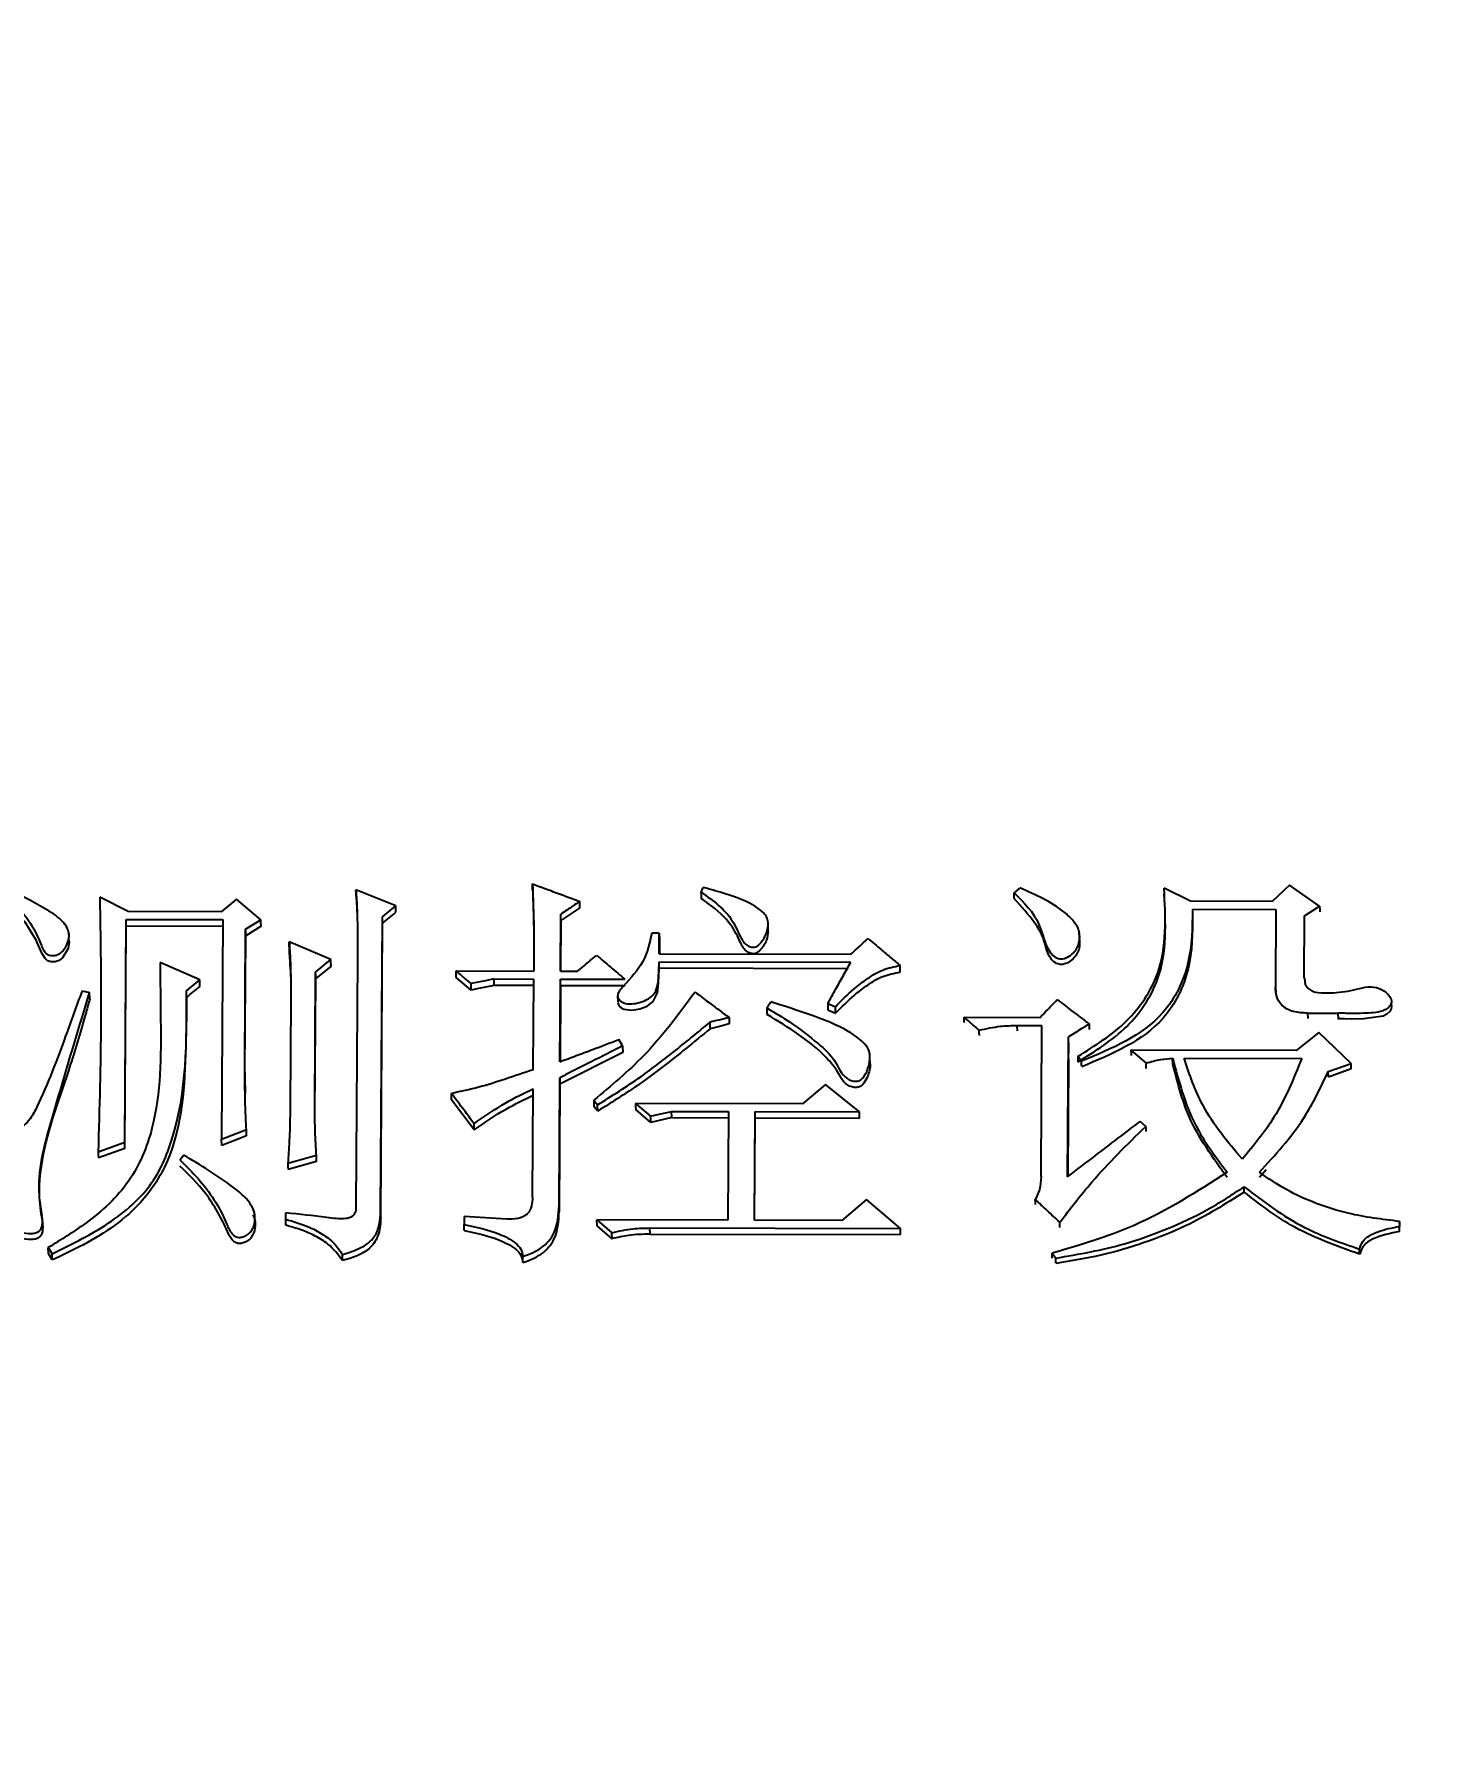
# Model space of a CAD drawing. Header units: millimetres. Extents: x 2312 to 3992, y 755 to 1943.
# Drawn here: x 2748.37 to 2755.5, y 1694.13 to 1702.97 of the extents above; entities that cross this region are included whole.
import ezdxf

# ---------------------------------------------------------------- set-up
doc = ezdxf.new("R2010")
doc.units = ezdxf.units.MM
doc.layers.add('标注', color=3, linetype='Continuous', lineweight=13)
doc.styles.add('SLDTEXTSTYLE1', font='txt.shx', dxfattribs={"width": 0.7, "bigfont": 'gbcbig.shx'})
doc.dimstyles.new('SLDDIMSTYLE12$0', dxfattribs={"dimtxt": 12, "dimasz": 10, "dimexe": 0, "dimexo": 0.0625, "dimgap": 0.875, "dimtad": 1, "dimdec": 1, "dimlfac": 1.8, "dimrnd": 1e-09, "dimzin": 12, "dimdsep": 46, "dimtxsty": 'SLDTEXTSTYLE1', "dimcen": 0.09, "dimdle": 8.16, "dimclrd": 3, "dimclre": 3, "dimadec": 0, "dimazin": 3, "dimtfac": 1, "dimtdec": 1, "dimtofl": 0, "dimtmove": 0, "dimatfit": 3, "dimfxl": 0, "dimfrac": 2, "dimtolj": 1, "dimlwd": 5, "dimlwe": 5, "dimarcsym": 0})

# ---------------------------------------------------------------- blocks, each defined once
blk = doc.blocks.new('*D45')
at = {"layer": 'Defpoints', "color": 0, "transparency": 16777216}
for p in [(2923.8087, 1855.6408), (2923.8087, 1839.6737), (2684.6011, 1694.1345)]:
    blk.add_point(p, dxfattribs=at)
at = {"layer": '标注', "color": 3, "lineweight": 5, "transparency": 16777216}
blk.add_line((2684.6011, 1694.197), (2684.6011, 1855.6408), dxfattribs=at)
at = {"layer": '标注', "color": 3, "linetype": 'Continuous', "lineweight": 5, "transparency": 16777216}
for p, q in [((2694.6011, 1855.6408), (2913.8087, 1855.6408)), ((2923.8087, 1839.7362), (2923.8087, 1855.6408))]:
    blk.add_line(p, q, dxfattribs=at)
at = {"layer": '标注', "color": 3, "transparency": 16777216}
for points in [[(2694.6011, 1857.3075), (2694.6011, 1853.9742), (2684.6011, 1855.6408)], [(2913.8087, 1857.3075), (2913.8087, 1853.9742), (2923.8087, 1855.6408)]]:
    blk.add_solid(points, dxfattribs=at)
at = {"layer": '标注', "color": 0, "transparency": 16777216, "insert": (2804.2049, 1867.9444), "char_height": 10, "attachment_point": 5, "style": 'SLDTEXTSTYLE1'}
blk.add_mtext('\\A1;{\\H2.28571x;290}', dxfattribs=at)

msp = doc.modelspace()

# ---------------------------------------------------------------- linework, layer by layer
at = {"color": 7, "linetype": 'Continuous', "lineweight": 25}
for p, q in [((2750.2228, 1698.4974), (2750.0189, 1698.5791)), ((2753.3962, 1698.5351), (2753.3954, 1698.5642)), ((2754.3006, 1698.5209), (2754.1647, 1698.5874)), ((2754.8073, 1698.6026), (2754.7192, 1698.52)), ((2754.9625, 1698.4946), (2754.8073, 1698.6026)), ((2748.85, 1698.4679), (2748.7044, 1698.5413)), ((2749.4053, 1698.5317), (2749.327, 1698.4668)), ((2749.5312, 1698.4258), (2749.4053, 1698.5317)), ((2750.1543, 1698.4407), (2750.2228, 1698.4974)), ((2751.168, 1698.4861), (2751.0703, 1698.4215)), ((2754.7192, 1698.52), (2754.3006, 1698.5209)), ((2754.3101, 1698.4794), (2754.7385, 1698.4785)), ((2754.3101, 1698.4794), (2754.3109, 1698.4507)), ((2754.7385, 1698.4785), (2754.7363, 1698.0802)), ((2754.8843, 1698.445), (2754.9625, 1698.4946)), ((2748.8331, 1697.2853), (2748.84, 1698.4273)), ((2748.8339, 1697.2534), (2748.8407, 1698.3938)), ((2748.84, 1698.4273), (2749.3365, 1698.4262)), ((2748.8407, 1698.3938), (2749.3372, 1698.3927)), ((2749.327, 1698.4668), (2748.85, 1698.4679)), ((2749.3365, 1698.4262), (2749.3297, 1697.3006)), ((2749.453, 1698.3772), (2749.5312, 1698.4258)), ((2749.5319, 1698.3923), (2749.4537, 1698.3438)), ((2750.1453, 1696.93), (2750.1543, 1698.4407)), ((2750.146, 1696.8986), (2750.1551, 1698.4072)), ((2751.0677, 1698.1622), (2751.0695, 1698.455)), ((2751.0703, 1698.4215), (2751.0687, 1698.1622)), ((2752.134, 1698.3656), (2752.1333, 1698.3994)), ((2754.8826, 1698.1297), (2754.8843, 1698.445)), ((2754.8851, 1698.4164), (2754.8843, 1698.445)), ((2748.5457, 1698.3479), (2748.5454, 1698.3594)), ((2748.5462, 1698.3256), (2748.5459, 1698.3357)), ((2749.4488, 1697.6764), (2749.453, 1698.3772)), ((2749.4495, 1697.644), (2749.4537, 1698.3438)), ((2749.8901, 1698.2217), (2749.6765, 1698.3116)), ((2750.0265, 1698.3316), (2750.0267, 1698.3127)), ((2751.5751, 1698.3563), (2751.5362, 1698.3564)), ((2751.5745, 1698.2506), (2751.5751, 1698.3563)), ((2751.5751, 1698.3563), (2751.5759, 1698.323)), ((2751.5759, 1698.323), (2751.5754, 1698.2506)), ((2753.7303, 1698.3335), (2753.7295, 1698.362)), ((2749.8118, 1698.1567), (2749.8901, 1698.2217)), ((2750.0265, 1698.2295), (2750.0189, 1696.9549)), ((2751.5743, 1698.2099), (2752.5575, 1698.2078)), ((2751.575, 1698.1768), (2751.5743, 1698.2099)), ((2751.5745, 1698.2506), (2752.5577, 1698.2485)), ((2749.2178, 1698.1173), (2749.0139, 1698.2073)), ((2749.6825, 1698.1716), (2749.6845, 1698.0926)), ((2749.8077, 1697.4632), (2749.8118, 1698.1567)), ((2749.8085, 1697.4311), (2749.8126, 1698.1237)), ((2749.8909, 1698.1885), (2749.8126, 1698.1237)), ((2750.5323, 1698.1633), (2750.9314, 1698.1625)), ((2750.5331, 1698.1302), (2750.5323, 1698.1633)), ((2750.6105, 1698.065), (2750.5331, 1698.1302)), ((2750.7267, 1698.1222), (2750.9312, 1698.1218)), ((2750.9284, 1697.6569), (2750.9312, 1698.1218)), ((2751.0649, 1697.6975), (2751.0675, 1698.1215)), ((2751.0675, 1698.1215), (2751.3985, 1698.1208)), ((2751.0682, 1698.0884), (2751.0675, 1698.1215)), ((2751.0677, 1698.1622), (2751.1553, 1698.162)), ((2752.539, 1698.1747), (2751.575, 1698.1768)), ((2752.8113, 1698.1578), (2752.8105, 1698.191)), ((2748.6138, 1698.0616), (2748.6527, 1698.0534)), ((2748.6535, 1698.0204), (2748.6527, 1698.0534)), ((2749.1493, 1698.0605), (2749.2178, 1698.1173)), ((2749.15, 1698.0275), (2749.1493, 1698.0604)), ((2750.9319, 1698.0887), (2750.7275, 1698.0892)), ((2751.0682, 1698.0884), (2751.0659, 1697.6978)), ((2751.0682, 1698.0884), (2751.3992, 1698.0877)), ((2751.3612, 1698.0365), (2751.362, 1698.0034)), ((2754.7363, 1698.0801), (2754.7371, 1698.0521)), ((2749.6845, 1698.0186), (2749.6811, 1697.4635)), ((2752.4394, 1697.9963), (2752.4782, 1697.9799)), ((2752.4394, 1697.9963), (2752.4401, 1697.9635)), ((2752.4401, 1697.9635), (2752.479, 1697.9471)), ((2754.9011, 1697.9468), (2755.0568, 1697.9465)), ((2754.9011, 1697.9468), (2754.9018, 1697.9191)), ((2755.0568, 1697.9465), (2755.0576, 1697.9183)), ((2755.3274, 1698.022), (2755.3274, 1698.0227)), ((2755.3282, 1697.9946), (2755.3282, 1697.9953)), ((2753.1389, 1697.9257), (2753.5283, 1697.9249)), ((2753.1397, 1697.898), (2753.1389, 1697.9257)), ((2753.4112, 1697.8835), (2753.5378, 1697.8833)), ((2753.412, 1697.8559), (2753.4112, 1697.8835)), ((2753.5337, 1697.1083), (2753.5378, 1697.8833)), ((2751.3867, 1697.7784), (2751.3674, 1697.8111)), ((2751.3867, 1697.7784), (2751.3874, 1697.7458)), ((2753.6699, 1697.108), (2753.6738, 1697.8247)), ((2753.6746, 1697.7967), (2753.6743, 1697.74)), ((2754.9589, 1697.8469), (2754.8416, 1697.7557)), ((2755.1236, 1697.6885), (2754.9589, 1697.8469)), ((2751.3874, 1697.7458), (2751.0652, 1697.5834)), ((2752.6553, 1697.7278), (2752.6551, 1697.7349)), ((2752.6559, 1697.702), (2752.6554, 1697.7227)), ((2753.6741, 1697.715), (2753.6709, 1697.1087)), ((2753.9947, 1697.7575), (2754.0722, 1697.6907)), ((2754.8416, 1697.7557), (2753.9947, 1697.7575)), ((2754.2094, 1697.688), (2754.2086, 1697.7154)), ((2754.2671, 1697.7153), (2754.8705, 1697.714)), ((2755.0065, 1697.6471), (2755.1236, 1697.6885)), ((2749.4495, 1697.644), (2749.4488, 1697.6764)), ((2751.0606, 1696.9609), (2751.0644, 1697.6158)), ((2755.0073, 1697.6198), (2755.0065, 1697.6471)), ((2755.1244, 1697.6606), (2755.0073, 1697.6193)), ((2750.6256, 1697.3478), (2750.5098, 1697.503)), ((2750.9245, 1697.0022), (2750.9278, 1697.5589)), ((2751.0652, 1697.5834), (2751.0613, 1696.9294)), ((2752.4271, 1697.5802), (2752.3097, 1697.4823)), ((2752.6016, 1697.4408), (2752.4271, 1697.5802)), ((2749.8085, 1697.4311), (2749.8077, 1697.4632)), ((2751.239, 1697.501), (2751.2583, 1697.4764)), ((2751.239, 1697.501), (2751.2397, 1697.4688)), ((2751.2591, 1697.4443), (2751.2397, 1697.4688)), ((2751.2591, 1697.4443), (2751.2583, 1697.4764)), ((2751.4531, 1697.4842), (2751.5306, 1697.4186)), ((2752.3097, 1697.4823), (2751.4531, 1697.4842)), ((2751.5313, 1697.3865), (2751.4538, 1697.452)), ((2751.6378, 1697.4429), (2751.9298, 1697.4423)), ((2751.6385, 1697.4108), (2751.6378, 1697.4429)), ((2751.9298, 1697.4423), (2751.9266, 1696.8852)), ((2752.0629, 1696.8849), (2752.0661, 1697.442)), ((2752.0661, 1697.442), (2752.6016, 1697.4408)), ((2749.3297, 1697.3006), (2749.4565, 1697.3494)), ((2750.6256, 1697.3478), (2750.6248, 1697.3798)), ((2751.6385, 1697.4108), (2751.5313, 1697.3865)), ((2751.6385, 1697.4108), (2751.9306, 1697.4102)), ((2752.0638, 1696.8849), (2752.0669, 1697.4099)), ((2752.0669, 1697.4099), (2752.6023, 1697.4087)), ((2754.0705, 1697.3658), (2754.0414, 1697.3909)), ((2754.0705, 1697.3658), (2754.0712, 1697.339)), ((2748.6965, 1697.2364), (2748.8331, 1697.2853)), ((2748.8339, 1697.2534), (2748.6973, 1697.2046)), ((2749.3305, 1697.2687), (2749.3297, 1697.3006)), ((2749.4573, 1697.3175), (2749.3305, 1697.2687)), ((2749.6697, 1697.177), (2749.816, 1697.2177)), ((2749.8167, 1697.1859), (2749.6705, 1697.1453)), ((2754.6876, 1697.1425), (2754.6541, 1697.1039)), ((2752.6378, 1696.9903), (2752.5107, 1696.8839)), ((2752.8122, 1696.8422), (2752.6378, 1696.9903)), ((2754.5759, 1697.0297), (2754.5751, 1697.056)), ((2749.4899, 1696.9415), (2749.4898, 1696.9452)), ((2749.6583, 1696.8901), (2749.6585, 1696.9229)), ((2749.6591, 1696.8587), (2749.6583, 1696.8901)), ((2750.146, 1696.8986), (2750.1453, 1696.93)), ((2750.5735, 1696.9045), (2750.5732, 1696.8635)), ((2751.0613, 1696.9294), (2751.0606, 1696.9609)), ((2751.2548, 1696.8866), (2751.3323, 1696.8208)), ((2751.9266, 1696.8852), (2751.2548, 1696.8866)), ((2751.2556, 1696.8553), (2751.2548, 1696.8866)), ((2752.5107, 1696.8839), (2752.0629, 1696.8849)), ((2750.574, 1696.8322), (2750.5732, 1696.8635)), ((2751.3331, 1696.7895), (2751.2556, 1696.8553)), ((2751.3331, 1696.7895), (2751.3323, 1696.8208)), ((2751.5272, 1696.845), (2752.8122, 1696.8422)), ((2751.528, 1696.8137), (2751.5272, 1696.845)), ((2751.528, 1696.8137), (2752.813, 1696.811)), ((2755.3724, 1696.8787), (2755.3723, 1696.8537)), ((2755.373, 1696.8278), (2755.3723, 1696.8537)), ((2755.3732, 1696.8528), (2755.3724, 1696.8787)), ((2748.4405, 1696.7449), (2748.4598, 1696.712)), ((2748.4413, 1696.7138), (2748.4405, 1696.7449)), ((2748.4606, 1696.6809), (2748.4413, 1696.7138)), ((2753.59, 1696.7153), (2753.6093, 1696.6902)), ((2753.5908, 1696.6897), (2753.59, 1696.7153)), ((2753.6101, 1696.6646), (2753.6093, 1696.6902))]:
    msp.add_line(p, q, dxfattribs=at)
at = {"color": 7, "linetype": 'Continuous', "lineweight": 25, "flags": 128}
for points in [[(2750.0196, 1698.5454), (2750.0192, 1698.5642), (2750.0189, 1698.5791)], [(2750.9252, 1698.5759), (2750.9248, 1698.5947), (2750.9244, 1698.6096)], [(2751.7914, 1698.5335), (2751.7911, 1698.5439), (2751.7909, 1698.5555), (2751.7906, 1698.5671)], [(2748.5443, 1698.3254), (2748.5477, 1698.313), (2748.5418, 1698.2785), (2748.5131, 1698.2302), (2748.4965, 1698.2168), (2748.4758, 1698.2094), (2748.456, 1698.2091), (2748.437, 1698.2154), (2748.4241, 1698.2262), (2748.408, 1698.2548), (2748.379, 1698.3211), (2748.3218, 1698.4127), (2748.2282, 1698.5169), (2748.2282, 1698.5169)], [(2750.2236, 1698.4638), (2750.2231, 1698.4826), (2750.2228, 1698.4974)], [(2751.168, 1698.4861), (2751.1676, 1698.505), (2751.1673, 1698.5197)], [(2754.9625, 1698.4946), (2754.9629, 1698.4783), (2754.9632, 1698.4658)], [(2748.8407, 1698.3938), (2748.8403, 1698.4125), (2748.84, 1698.4273)], [(2749.5319, 1698.3923), (2749.5315, 1698.4111), (2749.5312, 1698.4258)], [(2750.1551, 1698.4072), (2750.1546, 1698.426), (2750.1543, 1698.4407)], [(2751.0703, 1698.4215), (2751.0698, 1698.4402), (2751.0695, 1698.455)], [(2749.4537, 1698.3438), (2749.4533, 1698.3625), (2749.453, 1698.3772)], [(2749.6773, 1698.2783), (2749.6768, 1698.297), (2749.6765, 1698.3116)], [(2749.8909, 1698.1885), (2749.8905, 1698.2071), (2749.8901, 1698.2217)], [(2749.8126, 1698.1237), (2749.8122, 1698.1422), (2749.8118, 1698.1567)], [(2750.7267, 1698.1222), (2750.6828, 1698.1131), (2750.6463, 1698.1056), (2750.6098, 1698.098)], [(2750.7275, 1698.0892), (2750.7271, 1698.1077), (2750.7267, 1698.1222)], [(2751.3628, 1697.9999), (2751.3633, 1697.994), (2751.3696, 1697.9831), (2751.3799, 1697.9739), (2751.3931, 1697.9671), (2751.4345, 1697.9618), (2751.475, 1697.9684), (2751.512, 1697.9832), (2751.5433, 1698.0061), (2751.5656, 1698.051), (2751.5716, 1698.0998), (2751.575, 1698.1768), (2751.575, 1698.1768)], [(2749.2185, 1698.0843), (2749.2181, 1698.1028), (2749.2178, 1698.1173)], [(2750.6105, 1698.065), (2750.6101, 1698.0835), (2750.6098, 1698.098)], [(2750.7275, 1698.0892), (2750.6835, 1698.0801), (2750.647, 1698.0726), (2750.6105, 1698.065)], [(2752.1285, 1697.9398), (2752.1282, 1697.9544), (2752.128, 1697.9635), (2752.1278, 1697.9726)], [(2752.479, 1697.9471), (2752.4786, 1697.9635), (2752.4784, 1697.9717), (2752.4782, 1697.9799)], [(2755.3281, 1697.9942), (2755.3313, 1697.9822), (2755.3299, 1697.9689), (2755.3229, 1697.9553), (2755.3078, 1697.9408), (2755.2884, 1697.931), (2755.1899, 1697.918), (2755.1238, 1697.9166), (2755.0907, 1697.9178), (2755.0576, 1697.9183), (2755.0576, 1697.9183)], [(2751.9327, 1697.9241), (2751.8892, 1697.9132), (2751.8622, 1697.9065), (2751.8352, 1697.8998)], [(2751.836, 1697.8671), (2751.8356, 1697.8854), (2751.8352, 1697.8998)], [(2751.9335, 1697.8913), (2751.89, 1697.8805), (2751.863, 1697.8738), (2751.836, 1697.8671)], [(2751.9327, 1697.9241), (2751.9331, 1697.9057), (2751.9335, 1697.8913)], [(2753.2172, 1697.8314), (2753.2168, 1697.845), (2753.2164, 1697.859)], [(2753.782, 1697.8634), (2753.7816, 1697.8787), (2753.7812, 1697.891)], [(2753.6745, 1697.7972), (2753.6741, 1697.8124), (2753.6738, 1697.8247)], [(2753.7412, 1697.6998), (2753.7364, 1697.706), (2753.7292, 1697.7154), (2753.7219, 1697.7248)], [(2753.7219, 1697.7248), (2753.7222, 1697.7146), (2753.7225, 1697.7058), (2753.7227, 1697.6974)], [(2753.742, 1697.6724), (2753.7417, 1697.682), (2753.7415, 1697.6909), (2753.7412, 1697.6998)], [(2753.9947, 1697.7575), (2753.9951, 1697.7418), (2753.9954, 1697.73)], [(2754.073, 1697.6634), (2754.0728, 1697.6698), (2754.0726, 1697.6768), (2754.0722, 1697.6907)], [(2755.1244, 1697.6606), (2755.1239, 1697.6762), (2755.1236, 1697.6885)], [(2751.0644, 1697.6158), (2751.0649, 1697.5977), (2751.0652, 1697.5834)], [(2750.5098, 1697.503), (2750.5094, 1697.5211), (2750.509, 1697.5353)], [(2751.4531, 1697.4842), (2751.4535, 1697.4662), (2751.4538, 1697.452)], [(2751.5306, 1697.4186), (2751.5743, 1697.4285), (2751.606, 1697.4357), (2751.6378, 1697.4429)], [(2751.5313, 1697.3865), (2751.5309, 1697.4045), (2751.5306, 1697.4186)], [(2752.0669, 1697.4099), (2752.0665, 1697.4279), (2752.0661, 1697.442)], [(2752.6023, 1697.4087), (2752.6019, 1697.4267), (2752.6016, 1697.4408)], [(2749.4573, 1697.3175), (2749.4569, 1697.3354), (2749.4565, 1697.3494)], [(2748.6965, 1697.2364), (2748.697, 1697.2186), (2748.6973, 1697.2046)], [(2749.1149, 1697.1946), (2749.1247, 1697.2069), (2749.1345, 1697.2191)], [(2749.6697, 1697.177), (2749.6701, 1697.1593), (2749.6705, 1697.1453)], [(2749.8167, 1697.1859), (2749.8163, 1697.2037), (2749.816, 1697.2177)], [(2753.5046, 1696.9653), (2753.5044, 1696.9713), (2753.5042, 1696.9781), (2753.5038, 1696.9914)], [(2752.813, 1696.811), (2752.8126, 1696.8285), (2752.8122, 1696.8422)], [(2753.6306, 1696.8474), (2753.6301, 1696.8624), (2753.6298, 1696.8741)], [(2748.4606, 1696.6809), (2748.4603, 1696.6947), (2748.46, 1696.7034), (2748.4598, 1696.712)], [(2749.9501, 1696.6777), (2749.9498, 1696.6867), (2749.9496, 1696.6957), (2749.9493, 1696.7088)], [(2755.168, 1696.7114), (2755.1677, 1696.722), (2755.1675, 1696.7296), (2755.1672, 1696.7371)], [(2750.8748, 1696.6675), (2750.8746, 1696.6766), (2750.8744, 1696.6857), (2750.8741, 1696.6986)]]:
    msp.add_lwpolyline(points, dxfattribs=at)
at = {"color": 7, "linetype": 'Continuous', "lineweight": 25}
for points, knots in [([(2748.2275, 1698.5505), (2748.2539, 1698.5233), (2748.304, 1698.4717), (2748.3654, 1698.386), (2748.3963, 1698.3155), (2748.4148, 1698.2696), (2748.4289, 1698.2522), (2748.4443, 1698.244), (2748.4617, 1698.241), (2748.4801, 1698.2426), (2748.5004, 1698.2512), (2748.5226, 1698.2729), (2748.5395, 1698.3035), (2748.5494, 1698.3399), (2748.543, 1698.3756), (2748.5139, 1698.4252), (2748.4418, 1698.4726), (2748.349, 1698.5259), (2748.2811, 1698.5584), (2748.2471, 1698.5748)], [0, 0, 0, 0, 0.121707, 0.230818, 0.339895, 0.374167, 0.392601, 0.411248, 0.427345, 0.446499, 0.467454, 0.494331, 0.543855, 0.580142, 0.616672, 0.660934, 0.764542, 0.881897, 1, 1, 1, 1]), ([(2750.0189, 1698.5791), (2750.0209, 1698.5445), (2750.0249, 1698.4753), (2750.027, 1698.3587), (2750.0267, 1698.2768), (2750.0265, 1698.2295)], [0, 0, 0, 0, 0.2975754, 0.5951716, 1, 1, 1, 1]), ([(2750.9244, 1698.6096), (2750.9273, 1698.5327), (2750.9314, 1698.4198), (2750.9319, 1698.2707), (2750.9316, 1698.1986), (2750.9314, 1698.1625)], [0, 0, 0, 0, 0.516627, 0.758304, 1, 1, 1, 1]), ([(2750.9244, 1698.6096), (2750.9523, 1698.5993), (2751.0066, 1698.5792), (2751.0876, 1698.5492), (2751.1407, 1698.5296), (2751.1673, 1698.5197)], [0, 0, 0, 0, 0.343842, 0.671921, 1, 1, 1, 1]), ([(2751.7906, 1698.5671), (2751.8515, 1698.5232), (2751.9427, 1698.4574), (2751.9834, 1698.3496), (2752.0088, 1698.3081), (2752.0249, 1698.2944), (2752.0401, 1698.2866), (2752.0571, 1698.284), (2752.0713, 1698.2868), (2752.088, 1698.2977), (2752.1119, 1698.3269), (2752.1312, 1698.3671), (2752.1349, 1698.4096), (2752.1277, 1698.4384), (2752.105, 1698.4683), (2752.0217, 1698.5267), (2751.9112, 1698.5611), (2751.8204, 1698.5859), (2751.8005, 1698.5914)], [0, 0, 0, 0, 0.228387, 0.342016, 0.369925, 0.383822, 0.408333, 0.42181, 0.435403, 0.451506, 0.482832, 0.55462, 0.592358, 0.621139, 0.649899, 0.710795, 0.936295, 1, 1, 1, 1]), ([(2751.7906, 1698.5671), (2751.7914, 1698.5691), (2751.7935, 1698.5742), (2751.7968, 1698.5823), (2751.7992, 1698.5884), (2751.8005, 1698.5914)], [0, 0, 0, 0, 0.250291, 0.625145, 1, 1, 1, 1]), ([(2753.3954, 1698.5642), (2753.4455, 1698.5141), (2753.5342, 1698.4255), (2753.5513, 1698.2876), (2753.6035, 1698.2323), (2753.6371, 1698.2212), (2753.6709, 1698.2326), (2753.6979, 1698.2528), (2753.7181, 1698.2784), (2753.7327, 1698.3164), (2753.7342, 1698.3693), (2753.6991, 1698.4233), (2753.6051, 1698.5096), (2753.5047, 1698.5538), (2753.4248, 1698.589)], [0, 0, 0, 0, 0.206868, 0.36599, 0.398263, 0.429777, 0.462673, 0.497292, 0.528823, 0.558939, 0.620363, 0.68271, 0.747056, 1, 1, 1, 1]), ([(2753.3955, 1698.5642), (2753.3979, 1698.5663), (2753.4041, 1698.5715), (2753.4138, 1698.5797), (2753.4211, 1698.5859), (2753.4248, 1698.589)], [0, 0, 0, 0, 0.253685, 0.627428, 1, 1, 1, 1]), ([(2753.7219, 1697.7248), (2753.8104, 1697.7799), (2753.983, 1697.8873), (2754.1851, 1698.1902), (2754.1724, 1698.4373), (2754.1647, 1698.5874)], [0, 0, 0, 0, 0.292119, 0.569949, 1, 1, 1, 1]), ([(2748.7044, 1698.5413), (2748.7057, 1698.4705), (2748.7096, 1698.2581), (2748.7129, 1697.8237), (2748.7027, 1697.4588), (2748.6965, 1697.2364)], [0, 0, 0, 0, 0.163428, 0.490298, 1, 1, 1, 1]), ([(2750.0196, 1698.5454), (2750.0218, 1698.5111), (2750.0245, 1698.469), (2750.0253, 1698.4267), (2750.0255, 1698.4188)], [0, 0, 0, 0, 0.812607, 1, 1, 1, 1]), ([(2750.9261, 1698.5516), (2750.9261, 1698.5517), (2750.9261, 1698.5519), (2750.9262, 1698.5496), (2750.9276, 1698.5078), (2750.9313, 1698.383), (2750.9315, 1698.2877), (2750.9317, 1698.2336)], [0, 0, 0, 0, 0.004909, 0.017251, 0.044521, 0.457725, 1, 1, 1, 1]), ([(2751.1673, 1698.5197), (2751.155, 1698.5116), (2751.1326, 1698.4968), (2751.1, 1698.4752), (2751.0797, 1698.4617), (2751.0695, 1698.455)], [0, 0, 0, 0, 0.3752241, 0.6876122, 1, 1, 1, 1]), ([(2752.1335, 1698.3658), (2752.1316, 1698.3513), (2752.1271, 1698.3165), (2752.1038, 1698.2797), (2752.0804, 1698.2582), (2752.0666, 1698.2518), (2752.0523, 1698.2509), (2752.0353, 1698.2556), (2752.0174, 1698.2668), (2752.0018, 1698.2852), (2751.9818, 1698.3314), (2751.939, 1698.4164), (2751.8599, 1698.4862), (2751.8036, 1698.525), (2751.7914, 1698.5335)], [0, 0, 0, 0, 0.082851, 0.197824, 0.232565, 0.255002, 0.277595, 0.306071, 0.347334, 0.389576, 0.437458, 0.629016, 0.919356, 1, 1, 1, 1]), ([(2753.729, 1698.3332), (2753.7308, 1698.3147), (2753.7337, 1698.2862), (2753.7188, 1698.2497), (2753.6987, 1698.2242), (2753.6717, 1698.204), (2753.6379, 1698.1926), (2753.6044, 1698.2038), (2753.5619, 1698.2472), (2753.5535, 1698.3283), (2753.4887, 1698.4317), (2753.4324, 1698.4946), (2753.3962, 1698.5351)], [0, 0, 0, 0, 0.0911161, 0.140034, 0.1912673, 0.24754, 0.301033, 0.3522787, 0.4047276, 0.588747, 0.7349254, 1, 1, 1, 1]), ([(2753.7227, 1697.6969), (2753.8112, 1697.7519), (2753.9838, 1697.8591), (2754.1859, 1698.1616), (2754.1732, 1698.4084), (2754.1654, 1698.5583)], [0, 0, 0, 0, 0.292268, 0.570102, 1, 1, 1, 1]), ([(2754.3101, 1698.4794), (2754.3094, 1698.3865), (2754.308, 1698.1999), (2754.1483, 1697.8704), (2753.8978, 1697.7654), (2753.7412, 1697.6998)], [0, 0, 0, 0, 0.271051, 0.544558, 1, 1, 1, 1]), ([(2750.1551, 1698.4072), (2750.1665, 1698.4166), (2750.1893, 1698.4355), (2750.2121, 1698.4544), (2750.2236, 1698.4638)], [0, 0, 0, 0, 0.5, 1, 1, 1, 1]), ([(2754.3109, 1698.4504), (2754.3102, 1698.3577), (2754.3088, 1698.1713), (2754.149, 1697.8421), (2753.8986, 1697.7374), (2753.742, 1697.6719)], [0, 0, 0, 0, 0.270911, 0.544345, 1, 1, 1, 1]), ([(2749.6765, 1698.3116), (2749.6785, 1698.2804), (2749.6828, 1698.2161), (2749.6846, 1698.1183), (2749.6845, 1698.0518), (2749.6845, 1698.0186)], [0, 0, 0, 0, 0.320443, 0.660126, 1, 1, 1, 1]), ([(2751.5362, 1698.3564), (2751.5251, 1698.306), (2751.5027, 1698.2043), (2751.42, 1698.1181), (2751.3727, 1698.0645), (2751.3603, 1698.0441), (2751.3616, 1698.0264), (2751.3685, 1698.0153), (2751.379, 1698.0062), (2751.4, 1697.9955), (2751.4338, 1697.993), (2751.4744, 1697.9999), (2751.5117, 1698.0147), (2751.5487, 1698.0396), (2751.5678, 1698.0837), (2751.5716, 1698.1422), (2751.5733, 1698.1842), (2751.5743, 1698.2099)], [0, 0, 0, 0, 0.205144, 0.413959, 0.452008, 0.488243, 0.504409, 0.521119, 0.539102, 0.55806, 0.610545, 0.66213, 0.712705, 0.762696, 0.829394, 0.895861, 1, 1, 1, 1]), ([(2752.5577, 1698.2485), (2752.5684, 1698.2583), (2752.5884, 1698.2768), (2752.6178, 1698.3038), (2752.6365, 1698.321), (2752.6458, 1698.3296)], [0, 0, 0, 0, 0.363318, 0.681659, 1, 1, 1, 1]), ([(2752.6458, 1698.3296), (2752.668, 1698.311), (2752.7066, 1698.2785), (2752.7615, 1698.2323), (2752.7942, 1698.2048), (2752.8105, 1698.191)], [0, 0, 0, 0, 0.404332, 0.702166, 1, 1, 1, 1]), ([(2749.6824, 1698.1711), (2749.6824, 1698.1736), (2749.6814, 1698.2094), (2749.6792, 1698.2451), (2749.6773, 1698.2783)], [0, 0, 0, 0, 0.069522, 1, 1, 1, 1]), ([(2751.1553, 1698.162), (2751.1665, 1698.1713), (2751.1885, 1698.1895), (2751.2211, 1698.2165), (2751.2425, 1698.2343), (2751.2532, 1698.2432)], [0, 0, 0, 0, 0.343705, 0.671852, 1, 1, 1, 1]), ([(2751.2532, 1698.2432), (2751.2774, 1698.2228), (2751.3258, 1698.182), (2751.3743, 1698.1412), (2751.3985, 1698.1208)], [0, 0, 0, 0, 0.4999998, 1, 1, 1, 1]), ([(2752.4394, 1697.9963), (2752.4532, 1698.0211), (2752.4798, 1698.0688), (2752.5192, 1698.1393), (2752.5447, 1698.185), (2752.5575, 1698.2078)], [0, 0, 0, 0, 0.35178, 0.6758898, 1, 1, 1, 1]), ([(2749.0139, 1698.2073), (2749.0149, 1698.1088), (2749.0178, 1697.8261), (2749.0199, 1697.4394), (2748.8709, 1697.0724), (2748.6594, 1696.8788), (2748.5058, 1696.7848), (2748.4405, 1696.7449)], [0, 0, 0, 0, 0.178855, 0.513547, 0.690722, 0.868662, 1, 1, 1, 1]), ([(2750.6098, 1698.098), (2750.5987, 1698.1074), (2750.5802, 1698.1229), (2750.5544, 1698.1447), (2750.5397, 1698.1571), (2750.5323, 1698.1633)], [0, 0, 0, 0, 0.429626, 0.714813, 1, 1, 1, 1]), ([(2752.4782, 1697.9799), (2752.5094, 1698.0111), (2752.5611, 1698.0628), (2752.6429, 1698.1251), (2752.7196, 1698.1732), (2752.78, 1698.185), (2752.8105, 1698.191)], [0, 0, 0, 0, 0.334029, 0.552651, 0.774344, 1, 1, 1, 1]), ([(2752.479, 1697.9471), (2752.5102, 1697.9783), (2752.5618, 1698.0298), (2752.6437, 1698.0921), (2752.7204, 1698.1401), (2752.7808, 1698.1519), (2752.8113, 1698.1578)], [0, 0, 0, 0, 0.333948, 0.552549, 0.774262, 1, 1, 1, 1]), ([(2754.8826, 1698.1297), (2754.8845, 1698.1243), (2754.8886, 1698.1128), (2754.8862, 1698.0944), (2754.8989, 1698.0773), (2754.9162, 1698.063), (2754.952, 1698.0496), (2755.0227, 1698.0504), (2755.1222, 1698.0564), (2755.2206, 1698.0936), (2755.2863, 1698.0668), (2755.314, 1698.0446), (2755.3266, 1698.0266), (2755.3315, 1698.0106), (2755.3298, 1697.9963), (2755.3218, 1697.9815), (2755.3075, 1697.968), (2755.264, 1697.9475), (2755.1993, 1697.9472), (2755.1335, 1697.9436), (2755.0897, 1697.9464), (2755.0678, 1697.9465), (2755.0568, 1697.9465)], [0, 0, 0, 0, 0.0212552, 0.0456338, 0.0663812, 0.0968818, 0.1274156, 0.2018958, 0.3457222, 0.4893043, 0.5551218, 0.5902981, 0.6186314, 0.635436, 0.65237, 0.6714009, 0.6970465, 0.7233283, 0.8429655, 0.9213893, 0.9607202, 1, 1, 1, 1]), ([(2748.035, 1697.3197), (2748.0387, 1697.3161), (2748.0494, 1697.3056), (2748.0708, 1697.2927), (2748.1121, 1697.2892), (2748.1619, 1697.2929), (2748.2135, 1697.2652), (2748.2499, 1697.2299), (2748.2689, 1697.1812), (2748.269, 1697.1223), (2748.2459, 1697.0498), (2748.2158, 1696.9809), (2748.2176, 1696.9161), (2748.2317, 1696.8746), (2748.2567, 1696.8443), (2748.2928, 1696.8237), (2748.3308, 1696.8157), (2748.3631, 1696.8165), (2748.3829, 1696.8216), (2748.3962, 1696.8304), (2748.4057, 1696.8437), (2748.4138, 1696.8736), (2748.4063, 1696.9312), (2748.3754, 1697.1065), (2748.4836, 1697.4941), (2748.5864, 1697.8341), (2748.6527, 1698.0534)], [0, 0, 0, 0, 0.00746, 0.021515, 0.03403, 0.064224, 0.088963, 0.113738, 0.135707, 0.164129, 0.199368, 0.247324, 0.272392, 0.293582, 0.310761, 0.327957, 0.351284, 0.363676, 0.372565, 0.379187, 0.385809, 0.395752, 0.424001, 0.470433, 0.65855, 1, 1, 1, 1]), ([(2748.6138, 1698.0616), (2748.5857, 1697.9848), (2748.5128, 1697.7853), (2748.4319, 1697.563), (2748.3534, 1697.4099), (2748.3171, 1697.3682), (2748.2699, 1697.3437), (2748.174, 1697.3332), (2748.0942, 1697.3442), (2748.0352, 1697.3524)], [0, 0, 0, 0, 0.239945, 0.622922, 0.690928, 0.738575, 0.778427, 0.836125, 1, 1, 1, 1]), ([(2748.4598, 1696.712), (2748.5523, 1696.7574), (2748.738, 1696.8485), (2748.9728, 1697.0401), (2749.1533, 1697.4585), (2749.151, 1697.8029), (2749.1493, 1698.0605)], [0, 0, 0, 0, 0.181553, 0.364441, 0.524926, 1, 1, 1, 1]), ([(2749.15, 1698.0275), (2749.1557, 1698.0322), (2749.1671, 1698.0417), (2749.1843, 1698.0559), (2749.2014, 1698.0701), (2749.2128, 1698.0796), (2749.2185, 1698.0843)], [0, 0, 0, 0, 0.25, 0.5, 0.75, 1, 1, 1, 1]), ([(2751.7583, 1698.0548), (2751.6751, 1697.9418), (2751.5252, 1697.7382), (2751.3271, 1697.574), (2751.239, 1697.501)], [0, 0, 0, 0, 0.5550203, 1, 1, 1, 1]), ([(2751.7583, 1698.0548), (2751.7816, 1698.0373), (2751.8223, 1698.0068), (2751.8805, 1697.9632), (2751.9153, 1697.9371), (2751.9327, 1697.9241)], [0, 0, 0, 0, 0.401171, 0.700585, 1, 1, 1, 1]), ([(2754.9011, 1697.9468), (2754.8768, 1697.9479), (2754.8291, 1697.95), (2754.7681, 1697.9802), (2754.739, 1698.0307), (2754.7372, 1698.0638), (2754.7363, 1698.0802)], [0, 0, 0, 0, 0.294355, 0.578425, 0.791193, 1, 1, 1, 1]), ([(2748.6535, 1698.0204), (2748.6472, 1697.9977), (2748.6157, 1697.8843), (2748.5352, 1697.6083), (2748.4064, 1697.2797), (2748.3856, 1696.998), (2748.4104, 1696.8819), (2748.4127, 1696.8416), (2748.4088, 1696.8182), (2748.4002, 1696.8025), (2748.3873, 1696.7919), (2748.3655, 1696.7851), (2748.3305, 1696.7844), (2748.29, 1696.7936), (2748.2544, 1696.8157), (2748.2304, 1696.8472), (2748.2165, 1696.8932), (2748.2191, 1696.9589), (2748.2526, 1697.0311), (2748.2721, 1697.1031), (2748.2661, 1697.1639), (2748.2444, 1697.206), (2748.2083, 1697.2367), (2748.1638, 1697.2591), (2748.1187, 1697.2595), (2748.0823, 1697.2584), (2748.0556, 1697.2691), (2748.0428, 1697.2812), (2748.0358, 1697.2878)], [0, 0, 0, 0, 0.034989, 0.174299, 0.425331, 0.552112, 0.584365, 0.60039, 0.611611, 0.618846, 0.626132, 0.634619, 0.650123, 0.674106, 0.691239, 0.708386, 0.730212, 0.761039, 0.80347, 0.845945, 0.869218, 0.892682, 0.913388, 0.936189, 0.960986, 0.974869, 0.98629, 1, 1, 1, 1]), ([(2749.15, 1698.0275), (2749.1489, 1697.931), (2749.1457, 1697.6399), (2749.1174, 1697.2567), (2748.8873, 1696.9198), (2748.6672, 1696.7778), (2748.5072, 1696.7027), (2748.4606, 1696.6809)], [0, 0, 0, 0, 0.181376, 0.546779, 0.688394, 0.909317, 1, 1, 1, 1]), ([(2752.1278, 1697.9726), (2752.1667, 1697.9495), (2752.2594, 1697.8945), (2752.375, 1697.8047), (2752.4805, 1697.712), (2752.509, 1697.6249), (2752.5591, 1697.6003), (2752.5797, 1697.5967), (2752.5984, 1697.5994), (2752.6146, 1697.6082), (2752.6342, 1697.6315), (2752.6488, 1697.6721), (2752.6594, 1697.719), (2752.6493, 1697.764), (2752.6126, 1697.8094), (2752.5162, 1697.8755), (2752.3526, 1697.9387), (2752.2163, 1697.9829), (2752.1474, 1698.0052)], [0, 0, 0, 0, 0.099042, 0.235684, 0.322357, 0.408877, 0.425086, 0.441364, 0.453033, 0.464756, 0.480533, 0.519837, 0.561815, 0.589009, 0.622546, 0.690093, 0.843489, 1, 1, 1, 1]), ([(2752.1278, 1697.9726), (2752.131, 1697.978), (2752.1376, 1697.9889), (2752.1441, 1697.9997), (2752.1474, 1698.0051)], [0, 0, 0, 0, 0.499456, 1, 1, 1, 1]), ([(2753.5283, 1697.9249), (2753.5384, 1697.9354), (2753.5582, 1697.9558), (2753.5876, 1697.9863), (2753.6068, 1698.0061), (2753.6164, 1698.0161)], [0, 0, 0, 0, 0.34564, 0.67282, 1, 1, 1, 1]), ([(2753.6164, 1698.0161), (2753.6398, 1697.9983), (2753.679, 1697.9686), (2753.7339, 1697.9269), (2753.7654, 1697.903), (2753.7812, 1697.891)], [0, 0, 0, 0, 0.4259906, 0.7129953, 1, 1, 1, 1]), ([(2751.2583, 1697.4764), (2751.3332, 1697.5233), (2751.4725, 1697.6104), (2751.6609, 1697.7568), (2751.7771, 1697.8521), (2751.8352, 1697.8998)], [0, 0, 0, 0, 0.367879, 0.683732, 1, 1, 1, 1]), ([(2751.836, 1697.8671), (2751.794, 1697.8325), (2751.6814, 1697.7399), (2751.4945, 1697.592), (2751.3377, 1697.4936), (2751.2591, 1697.4443)], [0, 0, 0, 0, 0.228896, 0.613487, 1, 1, 1, 1]), ([(2752.6546, 1697.7021), (2752.6554, 1697.6949), (2752.6588, 1697.6646), (2752.6448, 1697.6223), (2752.6252, 1697.5847), (2752.6056, 1697.5695), (2752.5881, 1697.5647), (2752.567, 1697.566), (2752.5447, 1697.5744), (2752.5157, 1697.5969), (2752.489, 1697.6527), (2752.4167, 1697.7414), (2752.2907, 1697.8415), (2752.1829, 1697.9068), (2752.1285, 1697.9398)], [0, 0, 0, 0, 0.029072, 0.122571, 0.173584, 0.194853, 0.21625, 0.24075, 0.272947, 0.305702, 0.380288, 0.514754, 0.755017, 1, 1, 1, 1]), ([(2753.2164, 1697.859), (2753.2053, 1697.8685), (2753.1868, 1697.8844), (2753.161, 1697.9067), (2753.1462, 1697.9194), (2753.1389, 1697.9257)], [0, 0, 0, 0, 0.429634, 0.714817, 1, 1, 1, 1]), ([(2753.2164, 1697.859), (2753.2522, 1697.8672), (2753.3163, 1697.8819), (2753.3822, 1697.883), (2753.4112, 1697.8835)], [0, 0, 0, 0, 0.55878, 1, 1, 1, 1]), ([(2753.7812, 1697.891), (2753.7686, 1697.8833), (2753.7444, 1697.8683), (2753.7086, 1697.8462), (2753.6854, 1697.8319), (2753.6738, 1697.8247)], [0, 0, 0, 0, 0.351678, 0.675839, 1, 1, 1, 1]), ([(2751.3867, 1697.7784), (2751.3338, 1697.7517), (2751.2537, 1697.7113), (2751.1463, 1697.6571), (2751.0917, 1697.6296), (2751.0644, 1697.6158)], [0, 0, 0, 0, 0.49196, 0.74598, 1, 1, 1, 1]), ([(2751.0649, 1697.6975), (2751.0928, 1697.7079), (2751.1485, 1697.7289), (2751.2493, 1697.7667), (2751.3223, 1697.7941), (2751.3674, 1697.8111)], [0, 0, 0, 0, 0.276296, 0.552592, 1, 1, 1, 1]), ([(2754.0722, 1697.6907), (2754.0972, 1697.6977), (2754.1418, 1697.7102), (2754.1882, 1697.7138), (2754.2086, 1697.7154)], [0, 0, 0, 0, 0.558906, 1, 1, 1, 1]), ([(2754.2086, 1697.7154), (2754.2397, 1697.5981), (2754.2957, 1697.3869), (2754.4287, 1697.21), (2754.4879, 1697.1313)], [0, 0, 0, 0, 0.555142, 1, 1, 1, 1]), ([(2754.4886, 1697.1042), (2754.4153, 1697.2053), (2754.2853, 1697.3845), (2754.2325, 1697.5955), (2754.2094, 1697.6875)], [0, 0, 0, 0, 0.5640511, 1, 1, 1, 1]), ([(2754.5661, 1697.198), (2754.4917, 1697.286), (2754.3598, 1697.4423), (2754.2952, 1697.6323), (2754.2671, 1697.7153)], [0, 0, 0, 0, 0.563495, 1, 1, 1, 1]), ([(2754.8705, 1697.714), (2754.8288, 1697.6106), (2754.7535, 1697.4244), (2754.6238, 1697.2677), (2754.5661, 1697.198)], [0, 0, 0, 0, 0.555305, 1, 1, 1, 1]), ([(2749.4565, 1697.3494), (2749.4552, 1697.3778), (2749.4526, 1697.4346), (2749.4491, 1697.5436), (2749.4489, 1697.6242), (2749.4488, 1697.6764)], [0, 0, 0, 0, 0.260453, 0.520911, 1, 1, 1, 1]), ([(2749.4495, 1697.644), (2749.4495, 1697.6159), (2749.4494, 1697.5794), (2749.4501, 1697.5429), (2749.4503, 1697.5345)], [0, 0, 0, 0, 0.769433, 1, 1, 1, 1]), ([(2750.9284, 1697.6569), (2750.8807, 1697.6406), (2750.7882, 1697.609), (2750.6494, 1697.5645), (2750.5559, 1697.545), (2750.509, 1697.5353)], [0, 0, 0, 0, 0.346517, 0.672541, 1, 1, 1, 1]), ([(2754.6533, 1697.1309), (2754.7345, 1697.2192), (2754.8784, 1697.3756), (2754.9676, 1697.5647), (2755.0065, 1697.6471)], [0, 0, 0, 0, 0.5640275, 1, 1, 1, 1]), ([(2750.6248, 1697.3798), (2750.6077, 1697.4028), (2750.5799, 1697.4402), (2750.5413, 1697.492), (2750.5198, 1697.5208), (2750.509, 1697.5353)], [0, 0, 0, 0, 0.4426839, 0.7213419, 1, 1, 1, 1]), ([(2750.6248, 1697.3798), (2750.6782, 1697.4173), (2750.7741, 1697.4846), (2750.8806, 1697.536), (2750.9278, 1697.5589)], [0, 0, 0, 0, 0.556372, 1, 1, 1, 1]), ([(2750.6256, 1697.3478), (2750.679, 1697.3852), (2750.7749, 1697.4524), (2750.8813, 1697.5038), (2750.9286, 1697.5266)], [0, 0, 0, 0, 0.556338, 1, 1, 1, 1]), ([(2749.6811, 1697.4635), (2749.6808, 1697.434), (2749.6802, 1697.3751), (2749.6764, 1697.2796), (2749.6721, 1697.2136), (2749.6697, 1697.177)], [0, 0, 0, 0, 0.3083907, 0.6168057, 1, 1, 1, 1]), ([(2749.816, 1697.2177), (2749.8142, 1697.2457), (2749.8107, 1697.3006), (2749.8083, 1697.3825), (2749.8079, 1697.4363), (2749.8077, 1697.4632)], [0, 0, 0, 0, 0.343066, 0.671459, 1, 1, 1, 1]), ([(2753.6298, 1696.8741), (2753.6832, 1696.9438), (2753.7768, 1697.0657), (2753.9277, 1697.2269), (2754.0228, 1697.3195), (2754.0705, 1697.3658)], [0, 0, 0, 0, 0.399279, 0.699294, 1, 1, 1, 1]), ([(2753.6699, 1697.108), (2753.7169, 1697.1437), (2753.8023, 1697.2088), (2753.9261, 1697.3031), (2754.0029, 1697.3616), (2754.0414, 1697.3909)], [0, 0, 0, 0, 0.3790899, 0.6895447, 1, 1, 1, 1]), ([(2749.115, 1697.1947), (2749.147, 1697.1632), (2749.2436, 1697.068), (2749.3294, 1696.9378), (2749.3702, 1696.83), (2749.3905, 1696.8067), (2749.4043, 1696.7986), (2749.4204, 1696.7959), (2749.4403, 1696.7987), (2749.4619, 1696.8088), (2749.4811, 1696.8265), (2749.496, 1696.854), (2749.5028, 1696.8905), (2749.4971, 1696.9336), (2749.4634, 1696.9951), (2749.38, 1697.0626), (2749.2645, 1697.1421), (2749.1781, 1697.1933), (2749.1345, 1697.2191)], [0, 0, 0, 0, 0.116416, 0.351629, 0.402971, 0.419121, 0.431067, 0.443031, 0.459136, 0.480627, 0.502426, 0.525115, 0.56188, 0.599636, 0.639117, 0.743828, 0.870932, 1, 1, 1, 1]), ([(2749.4894, 1696.913), (2749.491, 1696.9105), (2749.5017, 1696.8931), (2749.5034, 1696.8562), (2749.4948, 1696.8157), (2749.4753, 1696.7873), (2749.453, 1696.772), (2749.4311, 1696.7653), (2749.4124, 1696.7653), (2749.3961, 1696.7715), (2749.3758, 1696.7912), (2749.3366, 1696.8813), (2749.2627, 1697.0184), (2749.1617, 1697.1178), (2749.1157, 1697.1629)], [0, 0, 0, 0, 0.012991, 0.087579, 0.152459, 0.192009, 0.231731, 0.262614, 0.284856, 0.307285, 0.332489, 0.402046, 0.728102, 1, 1, 1, 1]), ([(2753.5337, 1697.1083), (2753.5324, 1697.0855), (2753.5301, 1697.0447), (2753.5119, 1697.0078), (2753.5038, 1696.9914)], [0, 0, 0, 0, 0.557026, 1, 1, 1, 1]), ([(2754.4879, 1697.1313), (2754.3331, 1697.0316), (2754.0541, 1696.8517), (2753.733, 1696.7574), (2753.59, 1696.7153)], [0, 0, 0, 0, 0.554603, 1, 1, 1, 1]), ([(2755.3724, 1696.8787), (2755.2837, 1696.8894), (2755.138, 1696.9069), (2754.9447, 1696.9682), (2754.7901, 1697.0369), (2754.6987, 1697.0997), (2754.6533, 1697.1309)], [0, 0, 0, 0, 0.344241, 0.565371, 0.784215, 1, 1, 1, 1]), ([(2750.9245, 1697.0022), (2750.9236, 1696.9874), (2750.9219, 1696.9576), (2750.9012, 1696.9118), (2750.8488, 1696.889), (2750.7381, 1696.8924), (2750.6463, 1696.8992), (2750.5735, 1696.9045)], [0, 0, 0, 0, 0.11102, 0.224226, 0.352087, 0.485679, 1, 1, 1, 1]), ([(2753.6298, 1696.8741), (2753.6191, 1696.8841), (2753.5976, 1696.9041), (2753.5556, 1696.9432), (2753.5244, 1696.9723), (2753.5038, 1696.9914)], [0, 0, 0, 0, 0.255423, 0.510845, 1, 1, 1, 1]), ([(2753.6093, 1696.6902), (2753.7279, 1696.7109), (2753.9225, 1696.7449), (2754.1796, 1696.8373), (2754.3866, 1696.9332), (2754.5125, 1697.0152), (2754.5751, 1697.056)], [0, 0, 0, 0, 0.343936, 0.564741, 0.78356, 1, 1, 1, 1]), ([(2754.5759, 1697.029), (2754.4776, 1696.9674), (2754.3149, 1696.8654), (2754.0629, 1696.7665), (2753.8405, 1696.7007), (2753.6871, 1696.6761), (2753.6101, 1696.6637)], [0, 0, 0, 0, 0.335227, 0.555199, 0.776953, 1, 1, 1, 1]), ([(2754.5751, 1697.056), (2754.6749, 1696.9803), (2754.8549, 1696.8439), (2755.071, 1696.77), (2755.1672, 1696.7371)], [0, 0, 0, 0, 0.5546785, 1, 1, 1, 1]), ([(2755.168, 1696.7105), (2755.0463, 1696.7539), (2754.8309, 1696.8306), (2754.6532, 1696.9689), (2754.5759, 1697.029)], [0, 0, 0, 0, 0.564976, 1, 1, 1, 1]), ([(2749.6583, 1696.8901), (2749.6982, 1696.8784), (2749.7636, 1696.8593), (2749.8461, 1696.8161), (2749.9083, 1696.7702), (2749.9357, 1696.7291), (2749.9493, 1696.7088)], [0, 0, 0, 0, 0.348104, 0.570285, 0.788109, 1, 1, 1, 1]), ([(2750.0187, 1696.9549), (2750.0187, 1696.9483), (2750.0186, 1696.9347), (2750.012, 1696.9174), (2750.0016, 1696.9046), (2749.9866, 1696.8964), (2749.9418, 1696.889), (2749.8309, 1696.9042), (2749.7285, 1696.9153), (2749.6585, 1696.9229)], [0, 0, 0, 0, 0.05226, 0.106815, 0.141845, 0.176946, 0.232603, 0.475375, 1, 1, 1, 1]), ([(2749.9493, 1696.7088), (2749.9806, 1696.7183), (2750.0419, 1696.737), (2750.1157, 1696.7906), (2750.1418, 1696.8633), (2750.1441, 1696.9079), (2750.1453, 1696.93)], [0, 0, 0, 0, 0.2938356, 0.5754559, 0.7886648, 1, 1, 1, 1]), ([(2750.1461, 1696.8986), (2750.1447, 1696.8703), (2750.1419, 1696.8132), (2750.0823, 1696.7163), (2750.001, 1696.6925), (2749.9501, 1696.6777)], [0, 0, 0, 0, 0.269263, 0.542597, 1, 1, 1, 1]), ([(2750.8741, 1696.6986), (2750.9076, 1696.711), (2750.973, 1696.7354), (2751.0538, 1696.8292), (2751.058, 1696.9114), (2751.0606, 1696.9609)], [0, 0, 0, 0, 0.293917, 0.574772, 1, 1, 1, 1]), ([(2750.8748, 1696.6675), (2750.9083, 1696.6799), (2750.9738, 1696.7043), (2751.0546, 1696.7979), (2751.0588, 1696.88), (2751.0613, 1696.9294)], [0, 0, 0, 0, 0.294097, 0.574966, 1, 1, 1, 1]), ([(2749.9501, 1696.6777), (2749.9272, 1696.7083), (2749.8891, 1696.7593), (2749.8095, 1696.8056), (2749.7366, 1696.8369), (2749.685, 1696.8514), (2749.6591, 1696.8587)], [0, 0, 0, 0, 0.328947, 0.5495958, 0.7737522, 1, 1, 1, 1]), ([(2750.5732, 1696.8635), (2750.6351, 1696.8502), (2750.7285, 1696.8301), (2750.8258, 1696.781), (2750.8681, 1696.738), (2750.8721, 1696.7116), (2750.8741, 1696.6986)], [0, 0, 0, 0, 0.5128721, 0.7736251, 0.8889847, 1, 1, 1, 1]), ([(2750.574, 1696.8322), (2750.6359, 1696.8189), (2750.7293, 1696.7989), (2750.8265, 1696.7499), (2750.8688, 1696.7069), (2750.8729, 1696.6805), (2750.8748, 1696.6675)], [0, 0, 0, 0, 0.5130181, 0.773778, 0.8890866, 1, 1, 1, 1]), ([(2751.3323, 1696.8208), (2751.3682, 1696.8289), (2751.4323, 1696.8433), (2751.4981, 1696.8445), (2751.5272, 1696.845)], [0, 0, 0, 0, 0.558776, 1, 1, 1, 1]), ([(2751.528, 1696.8137), (2751.491, 1696.8128), (2751.4251, 1696.8112), (2751.3612, 1696.7962), (2751.3331, 1696.7895)], [0, 0, 0, 0, 0.5611539, 1, 1, 1, 1]), ([(2755.1672, 1696.7371), (2755.1716, 1696.7508), (2755.1807, 1696.779), (2755.2187, 1696.8074), (2755.2815, 1696.8356), (2755.3348, 1696.8462), (2755.3723, 1696.8537)], [0, 0, 0, 0, 0.175129, 0.358666, 0.54795, 1, 1, 1, 1]), ([(2755.3731, 1696.827), (2755.3259, 1696.8175), (2755.2607, 1696.8045), (2755.186, 1696.7598), (2755.1739, 1696.7266), (2755.168, 1696.7105)], [0, 0, 0, 0, 0.574625, 0.793149, 1, 1, 1, 1])]:
    msp.add_open_spline(points, degree=3, knots=knots, dxfattribs=at)

# ---------------------------------------------------------------- dimensions: what is measured, and where the dimension line sits
at = {"layer": '标注'}
dim = msp.add_linear_dim(base=(2923.8087, 1855.6408), p1=(2684.6011, 1694.1345), p2=(2923.8087, 1839.6737), text='{\\H2.28571x;290}', dimstyle='SLDDIMSTYLE12$0', override={"dimtxt": 10, "dimtdec": 3, "dimtzin": 0}, dxfattribs=at)
dim.commit()
dim.dimension.update_dxf_attribs({"geometry": '*D45', "text_midpoint": (2804.2049, 1855.6408), "dimtype": 160})

doc.saveas('drawing.dxf')
